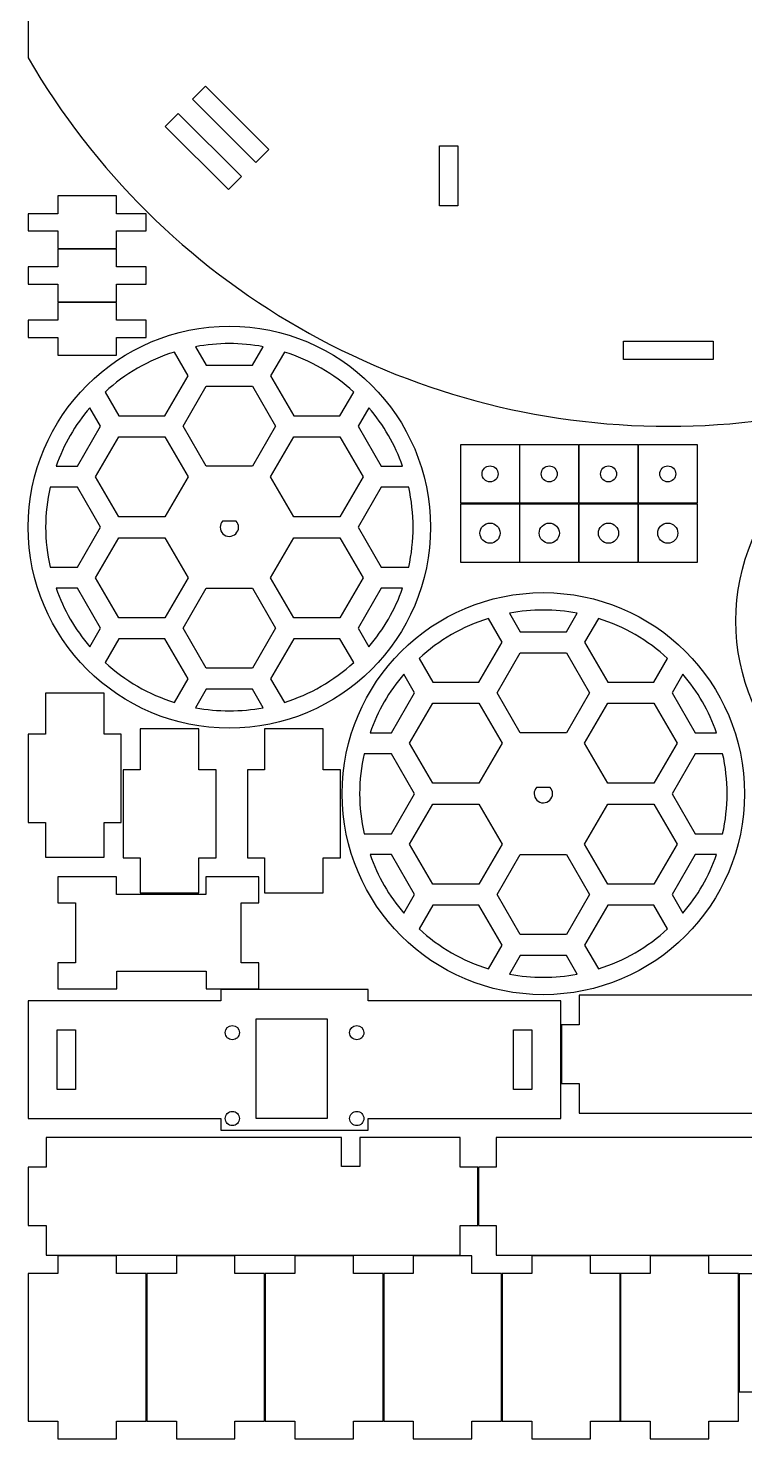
# Model space of a CAD drawing. Extents: x 10 to 279, y 19 to 440.
# Drawn here: x 10 to 131, y 19.1 to 257.3 of the extents above; entities that cross this region are included whole.
import ezdxf

# ---------------------------------------------------------------- set-up
doc = ezdxf.new("R2010")
doc.units = 0
doc.layers.add('Layer_1', color=7, linetype='CONTINUOUS')

msp = doc.modelspace()

# ---------------------------------------------------------------- linework, layer by layer
at = {"layer": 'Layer_1', "color": 7}
for p, q in [((10.050004, 309.7998), (10.050004, 252.24982)), ((39.959056, 247.486283), (37.767025, 245.294251)), ((50.636369, 236.80897), (39.959056, 247.486283)), ((37.767025, 245.294251), (48.444338, 234.616939)), ((33.170951, 240.698149), (35.362982, 242.89018)), ((43.848264, 230.020837), (33.170951, 240.698149)), ((35.362982, 242.89018), (46.040295, 232.212868)), ((48.444338, 234.616939), (50.636369, 236.80897)), ((79.45023, 237.3999), (82.55023, 237.3999)), ((79.45023, 227.2999), (79.45023, 237.3999)), ((82.55023, 237.3999), (82.55023, 227.2999)), ((46.040295, 232.212868), (43.848264, 230.020837)), ((24.949881, 228.95), (15.049711, 228.95)), ((15.049711, 228.95), (15.049711, 225.9497)), ((24.949881, 225.9497), (24.949881, 228.95)), ((82.55023, 227.2999), (79.45023, 227.2999)), ((15.049711, 225.9497), (10.050001, 225.9497)), ((10.050001, 225.9497), (10.050001, 223.04959)), ((29.949551, 225.9497), (24.949881, 225.9497)), ((29.949551, 223.04959), (29.949551, 225.9497)), ((10.050001, 223.04959), (15.049711, 223.04959)), ((15.049711, 223.04959), (15.049711, 220.0498)), ((24.949881, 220.0498), (24.949881, 223.04959)), ((24.949881, 223.04959), (29.949551, 223.04959)), ((15.049711, 220.0498), (24.949881, 220.0498)), ((24.949881, 219.95), (15.049711, 219.95)), ((15.049711, 219.95), (15.049711, 216.94969)), ((24.949881, 216.94969), (24.949881, 219.95)), ((15.049711, 216.94969), (10.050001, 216.94969)), ((10.050001, 216.94969), (10.050001, 214.04959)), ((29.949551, 216.94969), (24.949881, 216.94969)), ((29.949551, 214.04959), (29.949551, 216.94969)), ((10.050001, 214.04959), (15.049711, 214.04959)), ((15.049711, 214.04959), (15.049711, 211.04979)), ((24.949881, 211.04979), (24.949881, 214.04959)), ((24.949881, 214.04959), (29.949551, 214.04959)), ((24.949871, 210.94999), (15.049691, 210.94999)), ((15.049691, 210.94999), (15.049691, 207.94969)), ((15.049711, 211.04979), (24.949881, 211.04979)), ((24.949871, 207.94969), (24.949871, 210.94999)), ((15.049691, 207.94969), (10.050001, 207.94969)), ((10.050001, 207.94969), (10.050001, 205.04959)), ((29.949551, 207.94969), (24.949871, 207.94969)), ((29.949551, 205.04959), (29.949551, 207.94969)), ((10.050001, 205.04959), (15.049691, 205.04959)), ((15.049691, 205.04959), (15.049691, 202.04979)), ((24.949871, 202.04979), (24.949871, 205.04959)), ((24.949871, 205.04959), (29.949551, 205.04959)), ((37.03223, 198.57903), (34.71687, 202.58956)), ((38.2919, 203.48193), (40.10002, 200.35003)), ((44.00016, 204.01206), (44.00016, 204.01206)), ((47.89979, 200.35003), (49.7084, 203.48193)), ((53.28294, 202.58956), (50.96758, 198.57903)), ((53.28294, 202.58956), (53.28294, 202.58956)), ((110.55023, 204.39988), (125.65023, 204.39988)), ((110.55023, 201.29988), (110.55023, 204.39988)), ((125.65023, 204.39988), (125.65023, 201.29988)), ((15.049691, 202.04979), (24.949871, 202.04979)), ((40.10002, 200.35003), (47.89979, 200.35003)), ((125.65023, 201.29988), (110.55023, 201.29988)), ((33.13208, 191.82427), (37.03223, 198.57903)), ((50.96758, 198.57903), (54.86772, 191.82427)), ((23.01698, 195.83481), (25.33234, 191.82427)), ((36.20005, 190.05237), (40.09999, 196.80727)), ((40.09999, 196.80727), (47.89988, 196.80727)), ((47.89988, 196.80727), (51.79983, 190.05237)), ((62.66746, 191.82427), (64.98335, 195.83481)), ((22.26452, 190.05228), (20.4564, 193.1847)), ((67.5439, 193.1847), (65.73528, 190.05228)), ((67.5439, 193.1847), (67.5439, 193.1847)), ((25.33234, 191.82427), (33.13208, 191.82427)), ((54.86772, 191.82427), (62.66746, 191.82427)), ((18.3649, 183.29749), (22.26452, 190.05228)), ((21.43247, 181.52655), (25.33242, 188.28145)), ((25.33242, 188.28145), (33.13231, 188.28145)), ((33.13231, 188.28145), (37.03225, 181.52655)), ((40.09999, 183.29746), (36.20005, 190.05237)), ((51.79983, 190.05237), (47.89988, 183.29746)), ((50.96763, 181.52655), (54.86757, 188.28145)), ((54.86757, 188.28145), (62.66746, 188.28145)), ((62.66746, 188.28145), (66.56741, 181.52655)), ((65.73528, 190.05228), (69.63491, 183.29749)), ((83.05, 177.05), (83.05, 186.95)), ((83.05, 186.95), (92.95, 186.95)), ((92.95, 186.95), (92.95, 177.05)), ((93.05, 177.05), (93.05, 186.95)), ((93.05, 186.95), (102.95, 186.95)), ((102.95, 186.95), (102.95, 177.05)), ((103.049996, 177.05), (103.049996, 186.95)), ((103.049996, 186.95), (112.949996, 186.95)), ((112.949996, 186.95), (112.949996, 177.05)), ((113.049996, 177.05), (113.049996, 186.95)), ((113.049996, 186.95), (122.949996, 186.95)), ((122.949996, 186.95), (122.949996, 177.05)), ((14.74764, 183.29749), (18.3649, 183.29749)), ((25.33242, 174.77165), (21.43247, 181.52655)), ((37.03225, 181.52655), (33.13231, 174.77165)), ((47.89988, 183.29746), (40.09999, 183.29746)), ((54.86757, 174.77165), (50.96763, 181.52655)), ((66.56741, 181.52655), (62.66746, 174.77165)), ((69.63491, 183.29749), (73.25217, 183.29749)), ((18.3649, 179.75452), (13.73267, 179.75452)), ((22.26452, 172.99974), (18.3649, 179.75452)), ((69.63491, 179.75502), (65.73528, 172.99974)), ((74.26714, 179.75502), (69.63491, 179.75502)), ((88.00005, 180.64999), (88.00005, 180.64999)), ((98.00005, 180.65002), (98.00005, 180.65002)), ((108.000046, 180.64999), (108.000046, 180.64999)), ((118.000046, 180.64999), (118.000046, 180.64999)), ((92.95, 177.05), (83.05, 177.05)), ((83.05002, 167.04999), (83.05002, 176.94999)), ((83.05002, 176.94999), (92.95002, 176.94999)), ((92.95002, 176.94999), (92.95002, 167.04999)), ((102.95, 177.05), (93.05, 177.05)), ((93.05002, 167.04999), (93.05002, 176.94999)), ((93.05002, 176.94999), (102.95002, 176.94999)), ((102.95002, 176.94999), (102.95002, 167.04999)), ((112.949996, 177.05), (103.049996, 177.05)), ((103.05001, 167.05001), (103.05001, 176.95001)), ((103.05001, 176.95001), (112.95001, 176.95001)), ((112.95001, 176.95001), (112.95001, 167.05001)), ((122.949996, 177.05), (113.049996, 177.05)), ((113.05002, 167.05), (113.05002, 176.95)), ((113.05002, 176.95), (122.95002, 176.95)), ((122.95002, 176.95), (122.95002, 167.05)), ((33.13231, 174.77165), (25.33242, 174.77165)), ((45.14027, 174.04992), (42.86027, 174.04992)), ((62.66746, 174.77165), (54.86757, 174.77165)), ((18.3649, 166.24498), (22.26452, 172.99974)), ((42.44998, 172.99986), (42.44998, 172.98846)), ((45.55008, 172.99983), (45.55008, 173.01123)), ((65.73528, 172.99974), (69.63491, 166.24498)), ((77.95, 172.99988), (77.95, 172.99988)), ((21.43247, 164.47394), (25.33242, 171.22884)), ((25.33242, 171.22884), (33.13231, 171.22884)), ((33.13231, 171.22884), (37.03225, 164.47394)), ((43.99976, 171.45005), (44.01166, 171.45005)), ((50.96763, 164.47394), (54.86757, 171.22884)), ((54.86757, 171.22884), (62.66746, 171.22884)), ((62.66746, 171.22884), (66.56741, 164.47394)), ((88.00001, 170.30001), (88.00001, 170.30001)), ((98.00001, 170.30001), (98.00001, 170.30001)), ((108, 170.3), (108, 170.3)), ((118.00001, 170.29999), (118.00001, 170.29999)), ((92.95002, 167.04999), (83.05002, 167.04999)), ((102.95002, 167.04999), (93.05002, 167.04999)), ((112.95001, 167.05001), (103.05001, 167.05001)), ((122.95002, 167.05), (113.05002, 167.05)), ((13.73267, 166.24498), (18.3649, 166.24498)), ((25.33242, 157.71903), (21.43247, 164.47394)), ((37.03225, 164.47394), (33.13231, 157.71903)), ((54.86757, 157.71903), (50.96763, 164.47394)), ((66.56741, 164.47394), (62.66746, 157.71903)), ((69.63491, 166.24498), (74.26714, 166.24498)), ((18.3649, 162.703), (14.74764, 162.703)), ((22.26452, 155.94825), (18.3649, 162.703)), ((36.20005, 155.94812), (40.09999, 162.70302)), ((40.09999, 162.70302), (47.89988, 162.70302)), ((47.89988, 162.70302), (51.79983, 155.94812)), ((69.63491, 162.703), (65.73528, 155.94825)), ((73.25269, 162.703), (69.63491, 162.703)), ((33.13231, 157.71903), (25.33242, 157.71903)), ((62.66746, 157.71903), (54.86757, 157.71903)), ((90.03223, 153.57903), (87.71687, 157.58956)), ((91.2919, 158.48193), (93.10002, 155.35003)), ((97.00016, 159.01206), (97.00016, 159.01206)), ((100.89979, 155.35003), (102.7084, 158.48193)), ((106.28294, 157.58956), (103.96758, 153.57903)), ((106.28294, 157.58956), (106.28294, 157.58956)), ((20.45591, 152.81531), (22.26452, 155.94825)), ((40.09999, 149.19322), (36.20005, 155.94812)), ((51.79983, 155.94812), (47.89988, 149.19322)), ((65.73528, 155.94825), (67.5439, 152.81583)), ((93.10002, 155.35003), (100.89979, 155.35003)), ((25.33234, 154.17625), (23.01698, 150.1652)), ((33.13208, 154.17625), (25.33234, 154.17625)), ((37.03223, 147.42147), (33.13208, 154.17625)), ((54.86772, 154.17625), (50.96758, 147.42147)), ((62.66746, 154.17625), (54.86772, 154.17625)), ((64.98335, 150.1652), (62.66746, 154.17625)), ((86.13208, 146.82427), (90.03223, 153.57903)), ((103.96758, 153.57903), (107.86772, 146.82427)), ((76.01698, 150.83481), (78.33234, 146.82427)), ((89.20005, 145.05237), (93.09999, 151.80727)), ((93.09999, 151.80727), (100.89988, 151.80727)), ((100.89988, 151.80727), (104.79983, 145.05237)), ((115.66746, 146.82427), (117.98335, 150.83481)), ((47.89988, 149.19322), (40.09999, 149.19322)), ((75.26452, 145.05228), (73.4564, 148.1847)), ((120.5439, 148.1847), (118.73528, 145.05228)), ((120.5439, 148.1847), (120.5439, 148.1847)), ((34.71637, 143.41044), (37.03223, 147.42147)), ((40.10002, 145.65049), (38.2914, 142.51807)), ((47.89979, 145.65049), (40.10002, 145.65049)), ((49.7084, 142.51807), (47.89979, 145.65049)), ((50.96758, 147.42147), (53.28344, 143.41044)), ((78.33234, 146.82427), (86.13208, 146.82427)), ((107.86772, 146.82427), (115.66746, 146.82427)), ((22.850251, 144.95), (12.95008, 144.95)), ((12.95008, 144.95), (12.95008, 138.04964)), ((22.850251, 138.04964), (22.850251, 144.95)), ((71.3649, 138.29749), (75.26452, 145.05228)), ((74.43247, 136.52655), (78.33242, 143.28145)), ((78.33242, 143.28145), (86.13231, 143.28145)), ((86.13231, 143.28145), (90.03225, 136.52655)), ((93.09999, 138.29746), (89.20005, 145.05237)), ((104.79983, 145.05237), (100.89988, 138.29746)), ((103.96763, 136.52655), (107.86757, 143.28145)), ((107.86757, 143.28145), (115.66746, 143.28145)), ((115.66746, 143.28145), (119.56741, 136.52655)), ((118.73528, 145.05228), (122.63491, 138.29749)), ((38.850251, 138.95), (28.950081, 138.95)), ((28.950081, 138.95), (28.950081, 132.04964)), ((38.850251, 132.04964), (38.850251, 138.95)), ((59.850251, 138.95), (49.950091, 138.95)), ((49.950091, 138.95), (49.950091, 132.04964)), ((59.850251, 132.04964), (59.850251, 138.95)), ((67.74764, 138.29749), (71.3649, 138.29749)), ((100.89988, 138.29746), (93.09999, 138.29746)), ((122.63491, 138.29749), (126.25217, 138.29749)), ((12.95008, 138.04964), (10.05, 138.04964)), ((10.05, 138.04964), (10.05, 123.14978)), ((25.750331, 138.04964), (22.850251, 138.04964)), ((25.750331, 123.14978), (25.750331, 138.04964)), ((78.33242, 129.77165), (74.43247, 136.52655)), ((90.03225, 136.52655), (86.13231, 129.77165)), ((107.86757, 129.77165), (103.96763, 136.52655)), ((119.56741, 136.52655), (115.66746, 129.77165)), ((71.3649, 134.75452), (66.73267, 134.75452)), ((75.26452, 127.99974), (71.3649, 134.75452)), ((122.63491, 134.75502), (118.73528, 127.99974)), ((127.26714, 134.75502), (122.63491, 134.75502)), ((28.950081, 132.04964), (26.050001, 132.04964)), ((26.050001, 132.04964), (26.050001, 117.14978)), ((41.750331, 132.04964), (38.850251, 132.04964)), ((41.750331, 117.14978), (41.750331, 132.04964)), ((49.950091, 132.04964), (47.050001, 132.04964)), ((47.050001, 132.04964), (47.050001, 117.14978)), ((62.750331, 132.04964), (59.850251, 132.04964)), ((62.750331, 117.14978), (62.750331, 132.04964)), ((86.13231, 129.77165), (78.33242, 129.77165)), ((98.14027, 129.04992), (95.86027, 129.04992)), ((115.66746, 129.77165), (107.86757, 129.77165)), ((71.3649, 121.24498), (75.26452, 127.99974)), ((95.44998, 127.99986), (95.44998, 127.98846)), ((96.99976, 126.45005), (97.01166, 126.45005)), ((98.55008, 127.99983), (98.55008, 128.01123)), ((118.73528, 127.99974), (122.63491, 121.24498)), ((130.95, 127.99988), (130.95, 127.99988)), ((74.43247, 119.47394), (78.33242, 126.22884)), ((78.33242, 126.22884), (86.13231, 126.22884)), ((86.13231, 126.22884), (90.03225, 119.47394)), ((103.96763, 119.47394), (107.86757, 126.22884)), ((107.86757, 126.22884), (115.66746, 126.22884)), ((115.66746, 126.22884), (119.56741, 119.47394)), ((10.05, 123.14978), (12.95008, 123.14978)), ((12.95008, 123.14978), (12.95008, 117.24988)), ((22.850251, 117.24988), (22.850251, 123.14978)), ((22.850251, 123.14978), (25.750331, 123.14978)), ((66.73267, 121.24498), (71.3649, 121.24498)), ((78.33242, 112.71903), (74.43247, 119.47394)), ((90.03225, 119.47394), (86.13231, 112.71903)), ((107.86757, 112.71903), (103.96763, 119.47394)), ((119.56741, 119.47394), (115.66746, 112.71903)), ((122.63491, 121.24498), (127.26714, 121.24498)), ((12.95008, 117.24988), (22.850251, 117.24988)), ((26.050001, 117.14978), (28.950081, 117.14978)), ((28.950081, 117.14978), (28.950081, 111.24988)), ((38.850251, 111.24988), (38.850251, 117.14978)), ((38.850251, 117.14978), (41.750331, 117.14978)), ((47.050001, 117.14978), (49.950091, 117.14978)), ((49.950091, 117.14978), (49.950091, 111.24988)), ((59.850251, 111.24988), (59.850251, 117.14978)), ((59.850251, 117.14978), (62.750331, 117.14978)), ((71.3649, 117.703), (67.74764, 117.703)), ((75.26452, 110.94825), (71.3649, 117.703)), ((89.20005, 110.94812), (93.09999, 117.70302)), ((93.09999, 117.70302), (100.89988, 117.70302)), ((100.89988, 117.70302), (104.79983, 110.94812)), ((122.63491, 117.703), (118.73528, 110.94825)), ((126.25269, 117.703), (122.63491, 117.703)), ((15.050001, 113.95), (15.050001, 109.55027)), ((24.949651, 113.95), (15.050001, 113.95)), ((24.949651, 110.95021), (24.949651, 113.95)), ((48.949731, 113.95), (40.050021, 113.95)), ((40.050021, 113.95), (40.050021, 110.95021)), ((48.949731, 109.55027), (48.949731, 113.95)), ((86.13231, 112.71903), (78.33242, 112.71903)), ((115.66746, 112.71903), (107.86757, 112.71903)), ((40.050021, 110.95021), (24.949651, 110.95021)), ((28.950081, 111.24988), (38.850251, 111.24988)), ((49.950091, 111.24988), (59.850251, 111.24988)), ((73.45591, 107.81531), (75.26452, 110.94825)), ((93.09999, 104.19322), (89.20005, 110.94812)), ((104.79983, 110.94812), (100.89988, 104.19322)), ((118.73528, 110.94825), (120.5439, 107.81583)), ((15.050001, 109.55027), (18.049821, 109.55027)), ((18.049821, 109.55027), (18.049821, 99.45012)), ((45.999521, 99.45012), (45.999521, 109.55027)), ((45.999521, 109.55027), (48.949731, 109.55027)), ((78.33234, 109.17625), (76.01698, 105.1652)), ((86.13208, 109.17625), (78.33234, 109.17625)), ((90.03223, 102.42147), (86.13208, 109.17625)), ((107.86772, 109.17625), (103.96758, 102.42147)), ((115.66746, 109.17625), (107.86772, 109.17625)), ((117.98335, 105.1652), (115.66746, 109.17625)), ((100.89988, 104.19322), (93.09999, 104.19322)), ((87.71637, 98.41044), (90.03223, 102.42147)), ((93.10002, 100.65049), (91.2914, 97.51807)), ((100.89979, 100.65049), (93.10002, 100.65049)), ((102.7084, 97.51807), (100.89979, 100.65049)), ((103.96758, 102.42147), (106.28344, 98.41044)), ((18.049821, 99.45012), (15.050001, 99.45012)), ((15.050001, 99.45012), (15.050001, 95.04989)), ((24.999781, 95.04989), (24.999781, 98.05021)), ((24.999781, 98.05021), (40.099631, 98.05021)), ((40.099631, 98.05021), (40.099631, 95.04989)), ((48.949731, 99.45012), (45.999521, 99.45012)), ((48.949731, 95.04989), (48.949731, 99.45012)), ((42.55017, 93.01936), (10.04983, 93.01936)), ((10.04983, 93.01936), (10.04983, 73.11928)), ((15.050001, 95.04989), (24.999781, 95.04989)), ((40.099631, 95.04989), (48.949731, 95.04989)), ((42.55017, 94.95), (42.55017, 93.01936)), ((67.44994, 94.95), (42.55017, 94.95)), ((67.44994, 93.01936), (67.44994, 94.95)), ((99.94977, 93.01936), (67.44994, 93.01936)), ((99.94977, 73.11928), (99.94977, 93.01936)), ((103.04982, 93.95001), (103.04982, 88.9498)), ((152.94963, 93.95001), (103.04982, 93.95001)), ((44.50018, 88.83813), (44.50018, 88.83813)), ((48.5, 89.95014), (60.50001, 89.95014)), ((48.5, 73.13813), (48.5, 89.95014)), ((60.50001, 89.95014), (60.50001, 73.13813)), ((65.50018, 88.83813), (65.50018, 88.83813)), ((103.04982, 88.9498), (100.05, 88.9498)), ((100.05, 88.9498), (100.05, 79.05014)), ((14.94998, 88.11915), (18.04998, 88.11915)), ((14.94998, 78.01915), (14.94998, 88.11915)), ((18.04998, 88.11915), (18.04998, 78.01915)), ((91.94998, 88.11915), (95.04998, 88.11915)), ((91.94998, 78.01915), (91.94998, 88.11915)), ((95.04998, 88.11915), (95.04998, 78.01915)), ((100.05, 79.05014), (103.04982, 79.05014)), ((103.04982, 79.05014), (103.04982, 74.04993)), ((18.04998, 78.01915), (14.94998, 78.01915)), ((95.04998, 78.01915), (91.94998, 78.01915)), ((44.50018, 74.33813), (44.50018, 74.33813)), ((65.50018, 74.33813), (65.50018, 74.33813)), ((103.04982, 74.04993), (152.94963, 74.04993)), ((10.04983, 73.11928), (42.55017, 73.11928)), ((42.55017, 73.11928), (42.55017, 71.18813)), ((60.50001, 73.13813), (48.5, 73.13813)), ((67.44994, 71.18813), (67.44994, 73.11928)), ((67.44994, 73.11928), (99.94977, 73.11928)), ((13.050331, 69.95001), (13.050331, 64.9498)), ((62.950131, 69.95001), (13.050331, 69.95001)), ((42.55017, 71.18813), (67.44994, 71.18813)), ((62.950131, 65.05006), (62.950131, 69.95001)), ((82.949941, 69.95001), (66.050201, 69.95001)), ((66.050201, 69.95001), (66.050201, 65.05006)), ((82.949941, 64.9498), (82.949941, 69.95001)), ((89.050341, 69.95001), (89.050341, 64.9498)), ((138.95013, 69.95001), (89.050341, 69.95001)), ((13.050331, 64.9498), (10.050001, 64.9498)), ((10.050001, 64.9498), (10.050001, 55.05015)), ((66.050201, 65.05006), (62.950131, 65.05006)), ((85.950271, 64.9498), (82.949941, 64.9498)), ((85.950271, 55.05015), (85.950271, 64.9498)), ((89.050341, 64.9498), (86.050001, 64.9498)), ((86.050001, 64.9498), (86.050001, 55.05015)), ((10.050001, 55.05015), (13.050331, 55.05015)), ((13.050331, 55.05015), (13.050331, 50.04992)), ((82.949941, 50.04992), (82.949941, 55.05015)), ((82.949941, 55.05015), (85.950271, 55.05015)), ((86.050001, 55.05015), (89.050341, 55.05015)), ((89.050341, 55.05015), (89.050341, 50.04992)), ((13.050331, 50.04992), (82.949941, 50.04992)), ((89.050341, 50.04992), (158.94995, 50.04992)), ((15.0497, 49.95), (15.0497, 46.9502)), ((24.94987, 49.95), (15.0497, 49.95)), ((24.94987, 46.9502), (24.94987, 49.95)), ((35.0497, 49.95), (35.0497, 46.9502)), ((44.94987, 49.95), (35.0497, 49.95)), ((44.94987, 46.9502), (44.94987, 49.95)), ((55.0497, 49.95), (55.0497, 46.9502)), ((64.94987, 49.95), (55.0497, 49.95)), ((64.94987, 46.9502), (64.94987, 49.95)), ((75.0497, 49.95), (75.0497, 46.9502)), ((84.94987, 49.95), (75.0497, 49.95)), ((84.94987, 46.9502), (84.94987, 49.95)), ((95.0497, 49.95), (95.0497, 46.9502)), ((104.9499, 49.95), (95.0497, 49.95)), ((104.9499, 46.9502), (104.9499, 49.95)), ((115.0497, 49.95), (115.0497, 46.95021)), ((124.9499, 49.95), (115.0497, 49.95)), ((124.9499, 46.95021), (124.9499, 49.95)), ((15.0497, 46.9502), (10.05, 46.9502)), ((10.05, 46.9502), (10.05, 22.0504)), ((29.94956, 46.9502), (24.94987, 46.9502)), ((29.94956, 22.0504), (29.94956, 46.9502)), ((35.0497, 46.9502), (30.05, 46.9502)), ((30.05, 46.9502), (30.05, 22.05041)), ((49.94956, 46.9502), (44.94987, 46.9502)), ((49.94956, 22.05041), (49.94956, 46.9502)), ((55.0497, 46.9502), (50.05, 46.9502)), ((50.05, 46.9502), (50.05, 22.05041)), ((69.94956, 46.9502), (64.94987, 46.9502)), ((69.94956, 22.05041), (69.94956, 46.9502)), ((75.0497, 46.9502), (70.05, 46.9502)), ((70.05, 46.9502), (70.05, 22.0504)), ((89.94956, 46.9502), (84.94987, 46.9502)), ((89.94956, 22.0504), (89.94956, 46.9502)), ((95.0497, 46.9502), (90.05, 46.9502)), ((90.05, 46.9502), (90.05, 22.05042)), ((109.9496, 46.9502), (104.9499, 46.9502)), ((109.9496, 22.05042), (109.9496, 46.9502)), ((115.0497, 46.95021), (110.05, 46.95021)), ((110.05, 46.95021), (110.05, 22.05042)), ((129.9496, 46.95021), (124.9499, 46.95021)), ((129.9496, 22.05042), (129.9496, 46.95021)), ((152.50031, 46.9001), (130.05, 46.9001)), ((130.05, 46.9001), (130.05, 27.00001)), ((130.05, 27.00001), (152.50031, 27.00001)), ((10.05, 22.0504), (15.0497, 22.0504)), ((15.0497, 22.0504), (15.0497, 19.0501)), ((24.94987, 19.0501), (24.94987, 22.0504)), ((24.94987, 22.0504), (29.94956, 22.0504)), ((30.05, 22.05041), (35.0497, 22.05041)), ((35.0497, 22.05041), (35.0497, 19.0501)), ((44.94987, 19.0501), (44.94987, 22.05041)), ((44.94987, 22.05041), (49.94956, 22.05041)), ((50.05, 22.05041), (55.0497, 22.05041)), ((55.0497, 22.05041), (55.0497, 19.0501)), ((64.94987, 19.0501), (64.94987, 22.05041)), ((64.94987, 22.05041), (69.94956, 22.05041)), ((70.05, 22.0504), (75.0497, 22.0504)), ((75.0497, 22.0504), (75.0497, 19.0501)), ((84.94987, 19.0501), (84.94987, 22.0504)), ((84.94987, 22.0504), (89.94956, 22.0504)), ((90.05, 22.05042), (95.0497, 22.05042)), ((95.0497, 22.05042), (95.0497, 19.05006)), ((104.9499, 19.05006), (104.9499, 22.05042)), ((104.9499, 22.05042), (109.9496, 22.05042)), ((110.05, 22.05042), (115.0497, 22.05042)), ((115.0497, 22.05042), (115.0497, 19.05007)), ((124.9499, 19.05007), (124.9499, 22.05042)), ((124.9499, 22.05042), (129.9496, 22.05042)), ((15.0497, 19.0501), (24.94987, 19.0501)), ((35.0497, 19.0501), (44.94987, 19.0501)), ((55.0497, 19.0501), (64.94987, 19.0501)), ((75.0497, 19.0501), (84.94987, 19.0501)), ((95.0497, 19.05006), (104.9499, 19.05006)), ((115.0497, 19.05007), (124.9499, 19.05007))]:
    msp.add_line(p, q, dxfattribs=at)
for points in [[(10.050004, 252.24982), (32.41139, 213.74539), (73.573608, 190.050096), (118.10026, 190.05)], [(118.10026, 190.05), (162.626512, 190.05007), (203.788437, 213.744919), (226.14999, 252.24879)], [(10.05, 172.99988), (10.050001, 191.749947), (25.249933, 206.949879), (44, 206.94988)], [(44, 206.94988), (62.750067, 206.949879), (77.949999, 191.749947), (77.95, 172.99988)], [(34.71687, 202.58956), (30.367905, 201.225132), (26.373165, 198.918831), (23.01698, 195.83481)], [(44.00016, 204.01206), (42.08512, 204.011977), (40.174204, 203.834509), (38.2919, 203.48193)], [(49.7084, 203.48193), (47.826103, 203.834507), (45.915194, 204.011975), (44.00016, 204.01206)], [(64.98335, 195.83481), (61.627014, 198.918896), (57.63209, 201.225201), (53.28294, 202.58956)], [(20.4564, 193.1847), (17.957992, 190.27066), (16.022276, 186.918122), (14.74764, 183.29749)], [(73.25217, 183.29749), (71.977682, 186.918085), (70.042133, 190.270621), (67.5439, 193.1847)], [(129.506, 157.183996), (129.506, 176.486348), (145.153648, 192.133996), (164.456, 192.133997)], [(86.65005, 181.99999), (86.65005, 182.358032), (86.792282, 182.70141), (87.045456, 182.954584)], [(87.045456, 181.045396), (86.792282, 181.29857), (86.65005, 181.641948), (86.65005, 181.99999)], [(87.045456, 182.954584), (87.29863, 183.207758), (87.642008, 183.34999), (88.00005, 183.34999)], [(88.00005, 183.34999), (88.358092, 183.34999), (88.70147, 183.207758), (88.954644, 182.954584)], [(88.954644, 182.954584), (89.207818, 182.70141), (89.35005, 182.358032), (89.35005, 181.99999)], [(89.35005, 181.99999), (89.35005, 181.641948), (89.207818, 181.29857), (88.954644, 181.045396)], [(96.65005, 182.00002), (96.65005, 182.358062), (96.792282, 182.70144), (97.045456, 182.954614)], [(97.045456, 181.045426), (96.792282, 181.2986), (96.65005, 181.641978), (96.65005, 182.00002)], [(97.045456, 182.954614), (97.29863, 183.207788), (97.642008, 183.35002), (98.00005, 183.35002)], [(98.00005, 183.35002), (98.358092, 183.35002), (98.70147, 183.207788), (98.954644, 182.954614)], [(98.954644, 182.954614), (99.207818, 182.70144), (99.35005, 182.358062), (99.35005, 182.00002)], [(99.35005, 182.00002), (99.35005, 181.641978), (99.207818, 181.2986), (98.954644, 181.045426)], [(106.650046, 181.99999), (106.650046, 182.358032), (106.792278, 182.70141), (107.045452, 182.954584)], [(107.045452, 181.045396), (106.792278, 181.29857), (106.650046, 181.641948), (106.650046, 181.99999)], [(107.045452, 182.954584), (107.298626, 183.207758), (107.642004, 183.34999), (108.000046, 183.34999)], [(108.000046, 183.34999), (108.358088, 183.34999), (108.701466, 183.207758), (108.95464, 182.954584)], [(108.95464, 182.954584), (109.207814, 182.70141), (109.350046, 182.358032), (109.350046, 181.99999)], [(109.350046, 181.99999), (109.350046, 181.641948), (109.207814, 181.29857), (108.95464, 181.045396)], [(116.650046, 181.99999), (116.650046, 182.358032), (116.792278, 182.70141), (117.045452, 182.954584)], [(117.045452, 181.045396), (116.792278, 181.29857), (116.650046, 181.641948), (116.650046, 181.99999)], [(117.045452, 182.954584), (117.298626, 183.207758), (117.642004, 183.34999), (118.000046, 183.34999)], [(118.000046, 183.34999), (118.358088, 183.34999), (118.701466, 183.207758), (118.95464, 182.954584)], [(118.95464, 182.954584), (119.207814, 182.70141), (119.350046, 182.358032), (119.350046, 181.99999)], [(119.350046, 181.99999), (119.350046, 181.641948), (119.207814, 181.29857), (118.95464, 181.045396)], [(13.73267, 179.75452), (13.237699, 177.53701), (12.987923, 175.27182), (12.98784, 172.99974)], [(75.01197, 172.99974), (75.011923, 175.271987), (74.762147, 177.537347), (74.26714, 179.75502)], [(88.00005, 180.64999), (87.642008, 180.64999), (87.29863, 180.792222), (87.045456, 181.045396)], [(88.954644, 181.045396), (88.70147, 180.792222), (88.358092, 180.64999), (88.00005, 180.64999)], [(98.00005, 180.65002), (97.642008, 180.65002), (97.29863, 180.792252), (97.045456, 181.045426)], [(98.954644, 181.045426), (98.70147, 180.792252), (98.358092, 180.65002), (98.00005, 180.65002)], [(108.000046, 180.64999), (107.642004, 180.64999), (107.298626, 180.792222), (107.045452, 181.045396)], [(108.95464, 181.045396), (108.701466, 180.792222), (108.358088, 180.64999), (108.000046, 180.64999)], [(118.000046, 180.64999), (117.642004, 180.64999), (117.298626, 180.792222), (117.045452, 181.045396)], [(118.95464, 181.045396), (118.701466, 180.792222), (118.358088, 180.64999), (118.000046, 180.64999)], [(42.86027, 174.04992), (42.596551, 173.763808), (42.450092, 173.388972), (42.44998, 172.99986)], [(45.55008, 173.01123), (45.547263, 173.396349), (45.401171, 173.766627), (45.14027, 174.04992)], [(44, 139.04988), (25.249933, 139.049881), (10.050001, 154.249813), (10.05, 172.99988)], [(12.98784, 172.99974), (12.987925, 170.727667), (13.237701, 168.462484), (13.73267, 166.24498)], [(42.44998, 172.98846), (42.456347, 172.137034), (43.14831, 171.450147), (43.99976, 171.45005)], [(77.95, 172.99988), (77.949999, 154.249813), (62.750067, 139.049881), (44, 139.04988)], [(44.01166, 171.45005), (44.86309, 171.456411), (45.549983, 172.148376), (45.55008, 172.99983)], [(74.26714, 166.24498), (74.762109, 168.462484), (75.011885, 170.727667), (75.01197, 172.99974)], [(86.30001, 172.00001), (86.30001, 172.450878), (86.479117, 172.88328), (86.797928, 173.202092)], [(86.797928, 170.797928), (86.479117, 171.11674), (86.30001, 171.549142), (86.30001, 172.00001)], [(86.797928, 173.202092), (87.11674, 173.520903), (87.549142, 173.70001), (88.00001, 173.70001)], [(88.00001, 173.70001), (88.450878, 173.70001), (88.88328, 173.520903), (89.202092, 173.202092)], [(89.202092, 173.202092), (89.520903, 172.88328), (89.70001, 172.450878), (89.70001, 172.00001)], [(89.70001, 172.00001), (89.70001, 171.549142), (89.520903, 171.11674), (89.202092, 170.797928)], [(96.30001, 172.00001), (96.30001, 172.450878), (96.479117, 172.88328), (96.797928, 173.202092)], [(96.797928, 170.797928), (96.479117, 171.11674), (96.30001, 171.549142), (96.30001, 172.00001)], [(96.797928, 173.202092), (97.11674, 173.520903), (97.549142, 173.70001), (98.00001, 173.70001)], [(98.00001, 173.70001), (98.450878, 173.70001), (98.88328, 173.520903), (99.202092, 173.202092)], [(99.202092, 173.202092), (99.520903, 172.88328), (99.70001, 172.450878), (99.70001, 172.00001)], [(99.70001, 172.00001), (99.70001, 171.549142), (99.520903, 171.11674), (99.202092, 170.797928)], [(106.3, 172), (106.3, 172.450868), (106.479107, 172.88327), (106.797918, 173.202082)], [(106.797918, 170.797918), (106.479107, 171.11673), (106.3, 171.549132), (106.3, 172)], [(106.797918, 173.202082), (107.11673, 173.520893), (107.549132, 173.7), (108, 173.7)], [(108, 173.7), (108.450868, 173.7), (108.88327, 173.520893), (109.202082, 173.202082)], [(109.202082, 173.202082), (109.520893, 172.88327), (109.7, 172.450868), (109.7, 172)], [(109.7, 172), (109.7, 171.549132), (109.520893, 171.11673), (109.202082, 170.797918)], [(116.30001, 171.99999), (116.30001, 172.450858), (116.479117, 172.88326), (116.797928, 173.202072)], [(116.797928, 170.797908), (116.479117, 171.11672), (116.30001, 171.549122), (116.30001, 171.99999)], [(116.797928, 173.202072), (117.11674, 173.520883), (117.549142, 173.69999), (118.00001, 173.69999)], [(118.00001, 173.69999), (118.450878, 173.69999), (118.88328, 173.520883), (119.202092, 173.202072)], [(119.202092, 173.202072), (119.520903, 172.88326), (119.70001, 172.450858), (119.70001, 171.99999)], [(119.70001, 171.99999), (119.70001, 171.549122), (119.520903, 171.11672), (119.202092, 170.797908)], [(88.00001, 170.30001), (87.549142, 170.30001), (87.11674, 170.479117), (86.797928, 170.797928)], [(89.202092, 170.797928), (88.88328, 170.479117), (88.450878, 170.30001), (88.00001, 170.30001)], [(98.00001, 170.30001), (97.549142, 170.30001), (97.11674, 170.479117), (96.797928, 170.797928)], [(99.202092, 170.797928), (98.88328, 170.479117), (98.450878, 170.30001), (98.00001, 170.30001)], [(108, 170.3), (107.549132, 170.3), (107.11673, 170.479107), (106.797918, 170.797918)], [(109.202082, 170.797918), (108.88327, 170.479107), (108.450868, 170.3), (108, 170.3)], [(118.00001, 170.29999), (117.549142, 170.29999), (117.11674, 170.479097), (116.797928, 170.797908)], [(119.202092, 170.797908), (118.88328, 170.479097), (118.450878, 170.29999), (118.00001, 170.29999)], [(14.74764, 162.703), (16.022074, 159.082235), (17.957625, 155.729533), (20.45591, 152.81531)], [(67.5439, 152.81583), (70.042314, 155.729856), (71.978041, 159.08238), (73.25269, 162.703)], [(63.05, 127.99988), (63.050001, 146.749947), (78.249933, 161.949879), (97, 161.94988)], [(97, 161.94988), (115.750067, 161.949879), (130.949999, 146.749947), (130.95, 127.99988)], [(87.71687, 157.58956), (83.367905, 156.225132), (79.373165, 153.918831), (76.01698, 150.83481)], [(97.00016, 159.01206), (95.08512, 159.011977), (93.174204, 158.834509), (91.2919, 158.48193)], [(102.7084, 158.48193), (100.826103, 158.834507), (98.915194, 159.011975), (97.00016, 159.01206)], [(117.98335, 150.83481), (114.627014, 153.918896), (110.63209, 156.225201), (106.28294, 157.58956)], [(164.456, 122.233995), (145.153648, 122.233996), (129.506, 137.881644), (129.506, 157.183996)], [(23.01698, 150.1652), (26.373019, 147.081239), (30.367582, 144.774938), (34.71637, 143.41044)], [(53.28344, 143.41044), (57.632413, 144.774869), (61.62716, 147.081173), (64.98335, 150.1652)], [(73.4564, 148.1847), (70.957992, 145.27066), (69.022276, 141.918122), (67.74764, 138.29749)], [(126.25217, 138.29749), (124.977682, 141.918085), (123.042133, 145.270621), (120.5439, 148.1847)], [(38.2914, 142.51807), (40.173868, 142.165461), (42.084953, 141.987993), (44.00016, 141.98794)], [(44.00016, 141.98794), (45.915194, 141.988025), (47.826103, 142.165493), (49.7084, 142.51807)], [(66.73267, 134.75452), (66.237699, 132.53701), (65.987923, 130.27182), (65.98784, 127.99974)], [(128.01197, 127.99974), (128.011923, 130.271987), (127.762147, 132.537347), (127.26714, 134.75502)], [(95.86027, 129.04992), (95.596551, 128.763808), (95.450092, 128.388972), (95.44998, 127.99986)], [(98.55008, 128.01123), (98.547263, 128.396349), (98.401171, 128.766627), (98.14027, 129.04992)], [(97, 94.04988), (78.249933, 94.049881), (63.050001, 109.249813), (63.05, 127.99988)], [(65.98784, 127.99974), (65.987925, 125.727667), (66.237701, 123.462484), (66.73267, 121.24498)], [(95.44998, 127.98846), (95.456347, 127.137034), (96.14831, 126.450147), (96.99976, 126.45005)], [(130.95, 127.99988), (130.949999, 109.249813), (115.750067, 94.049881), (97, 94.04988)], [(97.01166, 126.45005), (97.86309, 126.456411), (98.549983, 127.148376), (98.55008, 127.99983)], [(127.26714, 121.24498), (127.762109, 123.462484), (128.011885, 125.727667), (128.01197, 127.99974)], [(67.74764, 117.703), (69.022074, 114.082235), (70.957625, 110.729533), (73.45591, 107.81531)], [(120.5439, 107.81583), (123.042314, 110.729856), (124.978041, 114.08238), (126.25269, 117.703)], [(76.01698, 105.1652), (79.373019, 102.081239), (83.367582, 99.774938), (87.71637, 98.41044)], [(106.28344, 98.41044), (110.632413, 99.774869), (114.62716, 102.081173), (117.98335, 105.1652)], [(91.2914, 97.51807), (93.173868, 97.165461), (95.084953, 96.987993), (97.00016, 96.98794)], [(97.00016, 96.98794), (98.915194, 96.988025), (100.826103, 97.165493), (102.7084, 97.51807)], [(43.30018, 87.63813), (43.30018, 88.300872), (43.837438, 88.83813), (44.50018, 88.83813)], [(44.50018, 88.83813), (45.162922, 88.83813), (45.70018, 88.300872), (45.70018, 87.63813)], [(64.30018, 87.63813), (64.30018, 88.300872), (64.837438, 88.83813), (65.50018, 88.83813)], [(65.50018, 88.83813), (66.162922, 88.83813), (66.70018, 88.300872), (66.70018, 87.63813)], [(43.651652, 86.789602), (43.426608, 87.014646), (43.30018, 87.31987), (43.30018, 87.63813)], [(44.50018, 86.43813), (44.18192, 86.43813), (43.876696, 86.564558), (43.651652, 86.789602)], [(45.348708, 86.789602), (45.123664, 86.564558), (44.81844, 86.43813), (44.50018, 86.43813)], [(45.70018, 87.63813), (45.70018, 87.31987), (45.573752, 87.014646), (45.348708, 86.789602)], [(64.651652, 86.789602), (64.426608, 87.014646), (64.30018, 87.31987), (64.30018, 87.63813)], [(65.50018, 86.43813), (65.18192, 86.43813), (64.876696, 86.564558), (64.651652, 86.789602)], [(66.348708, 86.789602), (66.123664, 86.564558), (65.81844, 86.43813), (65.50018, 86.43813)], [(66.70018, 87.63813), (66.70018, 87.31987), (66.573752, 87.014646), (66.348708, 86.789602)], [(43.30018, 73.13813), (43.30018, 73.45639), (43.426608, 73.761614), (43.651652, 73.986658)], [(43.651652, 73.986658), (43.876696, 74.211702), (44.18192, 74.33813), (44.50018, 74.33813)], [(44.50018, 74.33813), (44.81844, 74.33813), (45.123664, 74.211702), (45.348708, 73.986658)], [(45.348708, 73.986658), (45.573752, 73.761614), (45.70018, 73.45639), (45.70018, 73.13813)], [(64.30018, 73.13813), (64.30018, 73.45639), (64.426608, 73.761614), (64.651652, 73.986658)], [(64.651652, 73.986658), (64.876696, 74.211702), (65.18192, 74.33813), (65.50018, 74.33813)], [(65.50018, 74.33813), (65.81844, 74.33813), (66.123664, 74.211702), (66.348708, 73.986658)], [(66.348708, 73.986658), (66.573752, 73.761614), (66.70018, 73.45639), (66.70018, 73.13813)], [(43.651652, 72.289602), (43.426608, 72.514646), (43.30018, 72.81987), (43.30018, 73.13813)], [(44.50018, 71.93813), (44.18192, 71.93813), (43.876696, 72.064558), (43.651652, 72.289602)], [(45.348708, 72.289602), (45.123664, 72.064558), (44.81844, 71.93813), (44.50018, 71.93813)], [(45.70018, 73.13813), (45.70018, 72.81987), (45.573752, 72.514646), (45.348708, 72.289602)], [(64.651652, 72.289602), (64.426608, 72.514646), (64.30018, 72.81987), (64.30018, 73.13813)], [(65.50018, 71.93813), (65.18192, 71.93813), (64.876696, 72.064558), (64.651652, 72.289602)], [(66.348708, 72.289602), (66.123664, 72.064558), (65.81844, 71.93813), (65.50018, 71.93813)], [(66.70018, 73.13813), (66.70018, 72.81987), (66.573752, 72.514646), (66.348708, 72.289602)]]:
    msp.add_open_spline(points, degree=3, dxfattribs=at)

doc.saveas('drawing.dxf')
